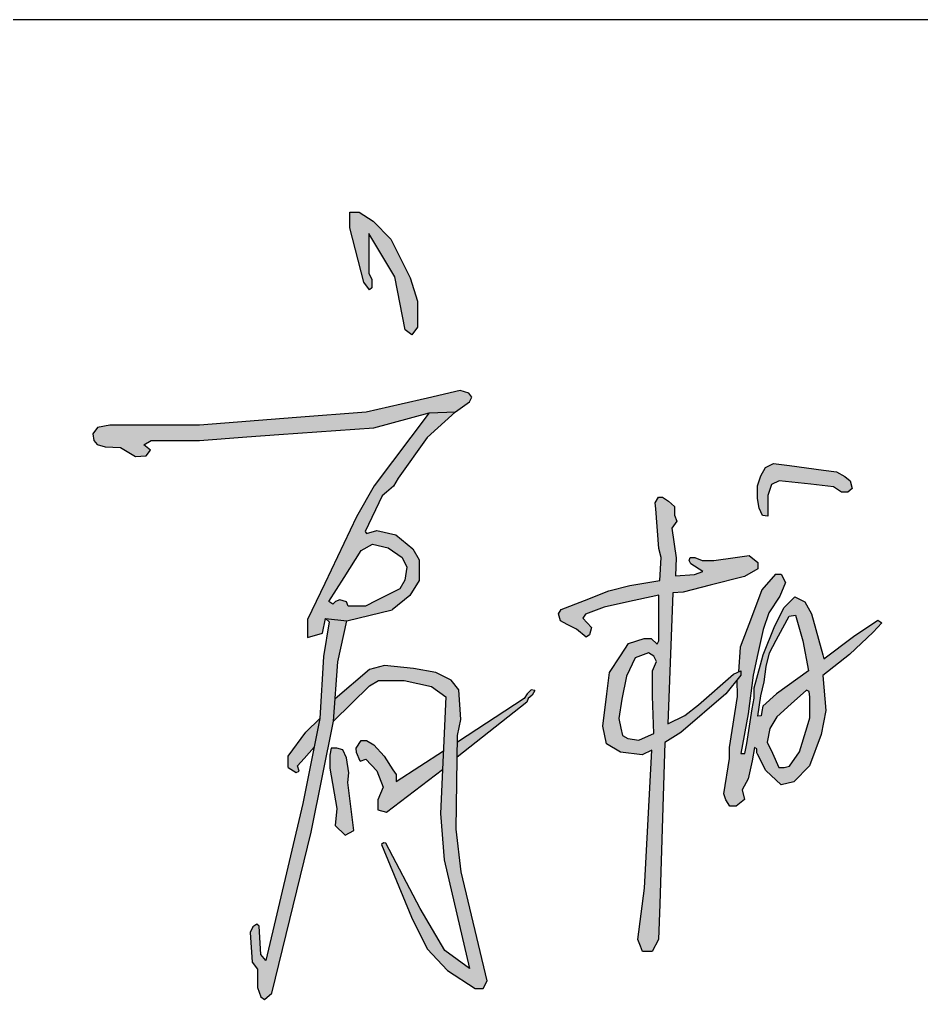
# Model space of a CAD drawing. Extents: x 1728470 to 1835391, y -157368 to 197905.
# Drawn here: x 1814553 to 1815452, y -65561 to -64585 of the extents above; entities that cross this region are included whole.
import ezdxf

# ---------------------------------------------------------------- set-up
doc = ezdxf.new("R2010")
doc.units = 0
doc.header["$LTSCALE"] = 1000
doc.header["$MEASUREMENT"] = 0
doc.layers.get('0').update_dxf_attribs({"linetype": 'CONTINUOUS'})
doc.layers.add('PUB_TITLE', color=4, linetype='CONTINUOUS')

msp = doc.modelspace()

# ---------------------------------------------------------------- hatches: boundary and pattern name
h = msp.add_hatch(color=256)
h.paths.add_polyline_path([(1814905.3, -64785.86), (1814891.44, -64776.7), (1814882.04, -64776.7), (1814882.04, -64792.43), (1814896.14, -64846.44), (1814901.78, -64854.19), (1814904.14, -64852.13), (1814904.14, -64849.08), (1814904.14, -64843.46), (1814901.09, -64838.07), (1814901.09, -64826.6), (1814901.09, -64798.02), (1814927.14, -64841.28), (1814937.45, -64893.99), (1814943.79, -64898.93), (1814949.72, -64891.52), (1814949.72, -64865.46), (1814942.2, -64842.21), (1814922.93, -64803.7)])
h.paths.add_polyline_path([(1814961.06, -64976.73), (1814987.38, -64975.66), (1815001.35, -64965.92), (1815003.54, -64961.15), (1815000.57, -64957.05), (1814992.14, -64954.64), (1814959.47, -64962.11), (1814933.22, -64968.11), (1814898.54, -64976.04), (1814828.98, -64981.44), (1814732.26, -64988.94), (1814643.21, -64988.94), (1814630.69, -64991.5), (1814626.1, -64997.83), (1814627.16, -65004.22), (1814630.58, -65008.25), (1814638.54, -65010.82), (1814653.8, -65011.52), (1814668.67, -65020.43), (1814679.4, -65019.64), (1814683.58, -65013.89), (1814677.04, -65008.67), (1814684.11, -65004.22), (1814732.5, -65004.22), (1814779.59, -65000.82), (1814811.41, -64998.53), (1814906.16, -64991.69)])
h.paths.add_polyline_path([(1814914.47, -65059.41), (1814918.62, -65055.87), (1814925.55, -65049.97), (1814930.17, -65042.03), (1814959.21, -65001.38), (1814987.38, -64975.66), (1814961.06, -64976.73), (1814906.38, -65049.66), (1814888.83, -65080.45), (1814857.17, -65146.84), (1814840.06, -65182.74), (1814840.06, -65200.82), (1814854.83, -65196.38), (1814857.89, -65181.72), (1814879.23, -65184.16), (1814924.29, -65173.07), (1814941.81, -65158.7), (1814951.38, -65143.91), (1814951.38, -65123.43), (1814945, -65112.28), (1814928.15, -65098.37), (1814908.93, -65094.01), (1814898.69, -65096.95), (1814897.32, -65095.1)])
h.paths.add_polyline_path([(1814904.6, -65107.85), (1814920.23, -65111.25), (1814934.35, -65120.95), (1814938.89, -65130.53), (1814937, -65143.63), (1814931.83, -65152.32), (1814920.6, -65157.92), (1814908.8, -65163.82), (1814897.67, -65169.38), (1814880.5, -65169.38), (1814878.94, -65165.26), (1814872.12, -65163.27), (1814868.03, -65164.7), (1814865.13, -65167.36), (1814861.09, -65164.8), (1814876.48, -65140.77), (1814893.57, -65114.09)], flags=16)
h.paths.add_polyline_path([(1814870.3, -65224.83), (1814879.23, -65184.16), (1814857.89, -65181.72), (1814861.59, -65185.23), (1814856.04, -65219.56), (1814852.31, -65281.53), (1814835.22, -65366.28), (1814798.55, -65522.56), (1814793.67, -65516.54), (1814792.01, -65488.23), (1814789.36, -65486.47), (1814785.64, -65489.11), (1814782.8, -65494.78), (1814784.74, -65524.1), (1814790.25, -65531.36), (1814790.25, -65549.38), (1814793.51, -65558.9), (1814797.07, -65561.35), (1814804.63, -65555.18), (1814843.57, -65394.55), (1814865.88, -65284.16)])
h.paths.add_polyline_path([(1814967.69, -65235.5), (1814945.5, -65231.49), (1814916.82, -65228.52), (1814901.77, -65232.55), (1814867.53, -65261.96), (1814865.88, -65284.16), (1814901.64, -65248.92), (1814910.73, -65243.52), (1814936.29, -65243.52), (1814963.56, -65249.41), (1814977.81, -65259.72), (1814972.61, -65376.06), (1814976.22, -65422.35), (1815001.41, -65530.5), (1814976.89, -65512.6), (1814952.36, -65470.92), (1814917.9, -65405.53), (1814915.79, -65405.39), (1814913.85, -65407.13), (1814943.44, -65479.44), (1814959.36, -65510.84), (1814979.61, -65532.7), (1815006.96, -65550.47), (1815014.89, -65550.47), (1815019, -65542.79), (1814992.98, -65434.31), (1814988.24, -65391.78), (1814989.45, -65298.43), (1814992.75, -65282.43), (1814990.65, -65253), (1814983.18, -65243.14)])
h.paths.add_polyline_path([(1814852.31, -65281.53), (1814838.37, -65295.16), (1814820.63, -65319.09), (1814820.63, -65330.1), (1814828.69, -65335.22), (1814831.65, -65333.89), (1814830.1, -65328.59), (1814836.7, -65321.14), (1814846.57, -65310)], flags=17)
h.paths.add_polyline_path([(1814974.57, -65332.26), (1814975.41, -65313.52), (1814928.22, -65344.12), (1814928.22, -65337.31), (1814925.11, -65332.5), (1814916.3, -65318.89), (1814906.01, -65307.6), (1814898.86, -65303.29), (1814893.55, -65303.29), (1814888.4, -65310.92), (1814888.88, -65315.45), (1814892.38, -65323.96), (1814898.07, -65322.07), (1814909.21, -65333.43), (1814915.37, -65349.77), (1814909.92, -65362.56), (1814909.92, -65372.51), (1814918.77, -65374.88)], flags=17)
h.paths.add_polyline_path([(1814880.27, -65345.26), (1814881.02, -65335.65), (1814878.79, -65320.77), (1814875.07, -65312.74), (1814869.12, -65311.07), (1814863.44, -65311.07), (1814862.26, -65317.93), (1814862.26, -65330.87), (1814869.06, -65371.2), (1814867.61, -65387.97), (1814877.63, -65397.68), (1814886.18, -65392.97)])
h.paths.add_polyline_path([(1815058.61, -65265.24), (1815059.82, -65261.5), (1815063.64, -65258.01), (1815066.35, -65253.48), (1815062.76, -65252.99), (1815058.74, -65256.7), (1815055.85, -65261.44), (1814989.37, -65304.94), (1814989.17, -65319.87)])
for color, points in [(250, [(1814905.3, -64785.86), (1814891.44, -64776.7), (1814882.04, -64776.7), (1814882.04, -64792.43), (1814896.14, -64846.44), (1814901.78, -64854.19), (1814904.14, -64852.13), (1814904.14, -64849.08), (1814904.14, -64843.46), (1814901.09, -64838.07), (1814901.09, -64826.6), (1814901.09, -64798.02), (1814927.14, -64841.28), (1814937.45, -64893.99), (1814943.79, -64898.93), (1814949.72, -64891.52), (1814949.72, -64865.46), (1814942.2, -64842.21), (1814922.93, -64803.7)]), (256, [(1814626.1, -64997.83), (1814627.16, -65004.22), (1814630.58, -65008.25), (1814638.54, -65010.82), (1814653.8, -65011.52), (1814668.67, -65020.43), (1814679.4, -65019.64), (1814683.58, -65013.89), (1814677.04, -65008.67), (1814684.11, -65004.22), (1814732.5, -65004.22), (1814779.59, -65000.82), (1814811.41, -64998.53), (1814906.16, -64991.69), (1814961.06, -64976.73), (1814987.38, -64975.66), (1815001.35, -64965.92), (1815003.54, -64961.15), (1815000.57, -64957.05), (1814992.14, -64954.64), (1814959.47, -64962.11), (1814933.22, -64968.11), (1814898.54, -64976.04), (1814828.98, -64981.44), (1814732.26, -64988.94), (1814643.21, -64988.94), (1814630.69, -64991.5)]), (250, [(1815375.13, -65040.13), (1815367.1, -65035.52), (1815354.16, -65033.83), (1815320.28, -65029.41), (1815304.1, -65027.31), (1815296.37, -65031.35), (1815291.45, -65039.43), (1815288.11, -65049.44), (1815288.11, -65062.26), (1815289.85, -65071.79), (1815293.11, -65079.04), (1815298.4, -65079.93), (1815298.4, -65068.75), (1815298.4, -65059.25), (1815302.11, -65048.39), (1815309.71, -65044.56), (1815341.39, -65048.02), (1815363.99, -65050.49), (1815371.78, -65055.92), (1815378.2, -65055.92), (1815382.52, -65052.34), (1815380.67, -65044.56)]), (256, [(1815288.11, -65062.26), (1815289.85, -65071.79), (1815293.11, -65079.04), (1815298.4, -65079.93), (1815298.4, -65068.75), (1815298.4, -65059.25), (1815302.11, -65048.39), (1815309.71, -65044.56), (1815341.39, -65048.02), (1815363.99, -65050.49), (1815371.78, -65055.92), (1815378.2, -65055.92), (1815382.52, -65052.34), (1815380.67, -65044.56), (1815375.13, -65040.13), (1815367.1, -65035.52), (1815354.16, -65033.83), (1815320.28, -65029.41), (1815304.1, -65027.31), (1815296.37, -65031.35), (1815291.45, -65039.43), (1815288.11, -65049.44)]), (256, [(1814989.37, -65304.94), (1814989.17, -65319.87), (1815058.61, -65265.24), (1815059.82, -65261.5), (1815063.64, -65258.01), (1815066.35, -65253.48), (1815062.76, -65252.99), (1815058.74, -65256.7), (1815055.85, -65261.44)])]:
    msp.add_hatch(color=color).paths.add_polyline_path(points)
h = msp.add_hatch(color=256)
h.paths.add_polyline_path([(1815203, -65091.66), (1815207.94, -65084.61), (1815205.44, -65078.83), (1815205.49, -65070.07), (1815199.53, -65064.8), (1815193.55, -65060.92), (1815189.66, -65060.92), (1815186.44, -65066.48), (1815186.91, -65072.56), (1815189.99, -65112.17), (1815192.17, -65120.84), (1815190.97, -65144), (1815161.24, -65149.04), (1815140.13, -65154.33), (1815115.79, -65163.75), (1815092.71, -65172.69), (1815090.11, -65177.16), (1815091.89, -65184.14), (1815098.77, -65187.68), (1815108, -65192.44), (1815117.67, -65200.37), (1815121.04, -65198.11), (1815123.02, -65190.69), (1815114.19, -65181.49), (1815116.79, -65177.31), (1815135.49, -65170.31), (1815157.92, -65165.41), (1815189.81, -65158.45), (1815189.81, -65204.16), (1815188.16, -65207.19), (1815182.33, -65201.77), (1815175.3, -65201.77), (1815159.68, -65206.58), (1815151.69, -65218.97), (1815140.98, -65235.56), (1815138.25, -65256.94), (1815134.13, -65289.22), (1815137.69, -65306.76), (1815151.69, -65314.9), (1815173.32, -65317.69), (1815182.99, -65312.86), (1815175.77, -65450.54), (1815169.21, -65501.62), (1815171.78, -65508.34), (1815173.85, -65513.75), (1815183.33, -65513.75), (1815189.65, -65501.74), (1815190.81, -65466.37), (1815196.06, -65305.25), (1815211.95, -65295.52), (1815256.81, -65256.85), (1815271.65, -65238.19), (1815271.67, -65233.81), (1815264.32, -65237.35), (1815229.64, -65267.64), (1815215.76, -65278.42), (1815198.8, -65286.64), (1815203.98, -65156.34), (1815214.18, -65155.48), (1815240.95, -65148.7), (1815275.32, -65140), (1815288.61, -65132.22), (1815288.61, -65125.81), (1815280.02, -65119.01), (1815265.93, -65121), (1815244.85, -65123.97), (1815233.16, -65123.97), (1815225.76, -65120.93), (1815221.19, -65120.93), (1815220.29, -65123.98), (1815221.82, -65127.29), (1815233.82, -65134.98), (1815225.49, -65138.02), (1815206.54, -65139.17), (1815207.27, -65121.41)])
h.paths.add_polyline_path([(1815179.76, -65216.04), (1815184.9, -65219.4), (1815187.59, -65224.54), (1815183.56, -65233.92), (1815183.56, -65259.18), (1815184.9, -65296.29), (1815173.58, -65301.34), (1815169.93, -65302.89), (1815159, -65301.34), (1815153.75, -65298.44), (1815152.27, -65291.19), (1815150.28, -65281.48), (1815153.14, -65262.31), (1815157.61, -65239.29), (1815166.56, -65220.96)], flags=16)
h.paths.add_polyline_path([(1815375.13, -65040.13), (1815367.1, -65035.52), (1815354.16, -65033.83), (1815320.28, -65029.41), (1815304.1, -65027.31), (1815296.37, -65031.35), (1815291.45, -65039.43), (1815288.11, -65049.44), (1815288.11, -65062.26), (1815289.85, -65071.79), (1815293.11, -65079.04), (1815298.4, -65079.93), (1815298.4, -65068.75), (1815298.4, -65059.25), (1815302.11, -65048.39), (1815309.71, -65044.56), (1815341.39, -65048.02), (1815363.99, -65050.49), (1815371.78, -65055.92), (1815378.2, -65055.92), (1815382.52, -65052.34), (1815380.67, -65044.56)])
h.paths.add_polyline_path([(1815293.82, -65192.83), (1815299.5, -65176.07), (1815310.6, -65159.56), (1815316.02, -65146.01), (1815311.83, -65137.46), (1815306.3, -65137.46), (1815292.55, -65153.15), (1815282.17, -65180.63), (1815270.95, -65210.33), (1815269.4, -65234.9), (1815271.67, -65233.81), (1815271.65, -65238.19), (1815267.93, -65242.86), (1815268.28, -65259.38), (1815260.4, -65310.28), (1815260.4, -65321.24), (1815254.68, -65356.53), (1815256.55, -65362.55), (1815260.62, -65368.81), (1815266.88, -65368.81), (1815275.33, -65362.24), (1815273.08, -65352.62), (1815279.12, -65341.4), (1815283.1, -65323.66), (1815285.38, -65310.44), (1815287.46, -65311.79), (1815287.46, -65315.71), (1815288.12, -65316.96), (1815296.63, -65333.09), (1815311.73, -65347.52), (1815324.37, -65344.63), (1815339.98, -65328.48), (1815351.76, -65297.29), (1815356.42, -65273.48), (1815353.47, -65238.6), (1815380.04, -65217.66), (1815403.37, -65195.36), (1815412.06, -65186.08), (1815408.01, -65183.42), (1815383.99, -65199.78), (1815354.37, -65221.88), (1815353.24, -65217.81), (1815342.02, -65177.09), (1815335.25, -65165.25), (1815325.56, -65160.18), (1815314.95, -65170.94), (1815305.56, -65189.07), (1815293.95, -65218.11), (1815291.26, -65227.88), (1815284.96, -65250.78), (1815284.96, -65261.08), (1815283.1, -65271.84), (1815277.59, -65306.31), (1815275.5, -65316.33), (1815271.73, -65316.33), (1815279.02, -65276.75), (1815283.91, -65238.14), (1815288.65, -65216.49)])
h.paths.add_polyline_path([(1815306.79, -65203.5), (1815313.45, -65191.01), (1815319.69, -65179.29), (1815326.24, -65178.47), (1815333.57, -65204.1), (1815339.15, -65233.78), (1815307.11, -65256.93), (1815293.58, -65269.12), (1815292.66, -65274.28), (1815291.88, -65278.7), (1815288.59, -65278.97), (1815291.58, -65258.87), (1815294.97, -65244.88), (1815296.85, -65229.72), (1815300.21, -65215.84)], flags=16)
h.paths.add_polyline_path([(1815337.2, -65253.09), (1815339.59, -65254.67), (1815340.35, -65260.29), (1815340.35, -65280.63), (1815337.59, -65289.81), (1815330.17, -65314.47), (1815320.22, -65328.78), (1815314.96, -65330.3), (1815309.65, -65330.3), (1815303.04, -65315.97), (1815297.97, -65305), (1815300.69, -65291.27), (1815307.65, -65279.69), (1815321.8, -65266.96)], flags=16)
h.paths.add_polyline_path([(1815574.47, -64919.72), (1815603.99, -64921.32), (1815617.81, -64924.77), (1815638.02, -64926.5), (1815653.74, -64927.84), (1815668.07, -64931.11), (1815692.45, -64933.63), (1815720.17, -64936.5), (1815754.59, -64936.5), (1815774.91, -64934.35), (1815783.03, -64937.45), (1815797.86, -64934.35), (1815803.13, -64932.42), (1815807.03, -64928.77), (1815807.03, -64924.52), (1815802.19, -64921.1), (1815797.94, -64919.57), (1815746.43, -64921.62), (1815735.13, -64922.06), (1815728.35, -64923.27), (1815647.49, -64912.53), (1815630.52, -64912.53), (1815609.14, -64906.09), (1815589.45, -64906.09), (1815576.23, -64904.59), (1815557.29, -64907.44), (1815542.72, -64912.96), (1815534.17, -64919.66), (1815526.76, -64920.62), (1815521.95, -64928), (1815518.06, -64933.83), (1815518.06, -64944.27), (1815521.58, -64949.67), (1815526.75, -64951.96), (1815533.22, -64950.34), (1815538.33, -64936.35), (1815548.3, -64928.54), (1815562.3, -64923.16)])
h.paths.add_polyline_path([(1815566.31, -65080.82), (1815556.78, -65070.92), (1815546.49, -65070.92), (1815543.49, -65075.09), (1815553.37, -65093.16), (1815558.35, -65099.99), (1815560.38, -65107.74), (1815563.69, -65113.52), (1815567.81, -65113.14), (1815570.99, -65110.34), (1815572.11, -65099.88)])
h.paths.add_polyline_path([(1815667.37, -65016.32), (1815675, -65014.93), (1815677.91, -65012.27), (1815678.07, -65008.75), (1815672.78, -64999.02), (1815666.22, -64995.53), (1815656.91, -64998.11), (1815652.4, -65005.54), (1815625.73, -65145.78), (1815618.4, -65222.18), (1815612.24, -65230.26), (1815612.24, -65242.11), (1815617.09, -65247.47), (1815623.98, -65245.3), (1815633.81, -65239.95), (1815649.76, -65227.96), (1815654.36, -65216.99), (1815667.47, -65200.08), (1815667.79, -65190.19), (1815671.91, -65185.57), (1815671.91, -65201.14), (1815670.1, -65217.12), (1815666.44, -65236.71), (1815664.67, -65280.96), (1815665.74, -65331.14), (1815659.59, -65328.41), (1815656.4, -65337.06), (1815662.55, -65348.67), (1815662.55, -65361.64), (1815664.53, -65371.02), (1815669.27, -65375.36), (1815670.45, -65378.67), (1815675.98, -65378.67), (1815680.64, -65376.62), (1815682.46, -65370.78), (1815682.22, -65350.65), (1815679.14, -65343.49), (1815679.14, -65312.54), (1815681.63, -65283.06), (1815680.64, -65240.19), (1815684.68, -65224.88), (1815685.63, -65221.27), (1815685.63, -65214.8), (1815687.03, -65195.96), (1815686.52, -65178.82), (1815691.35, -65158.91), (1815710.06, -65132.57), (1815732.81, -65106.54), (1815748.91, -65094.27), (1815755.99, -65087.04), (1815756.91, -65082.06), (1815755.63, -65075.69), (1815740.61, -65072.7), (1815725.81, -65072.7), (1815689.41, -65071.32), (1815673.62, -65077.2), (1815660.59, -65079.76), (1815652.23, -65079.76), (1815652.23, -65074.64)])
h.paths.add_polyline_path([(1815652.59, -65093.73), (1815679.13, -65094.15), (1815681.93, -65098.89), (1815684.86, -65098.9), (1815693.38, -65098.91), (1815687.24, -65092.19), (1815690.17, -65084.52), (1815729.14, -65086.47), (1815731.46, -65090.02), (1815719.29, -65103.87), (1815713.64, -65106.42), (1815704.96, -65114.9), (1815695.89, -65127.38), (1815693.68, -65127.38), (1815692.83, -65122.72), (1815696.19, -65118.7), (1815696.19, -65114.22), (1815689.24, -65109.52), (1815680.98, -65110.27), (1815677.79, -65118.6), (1815679.21, -65127.99), (1815677.41, -65155.85), (1815666.97, -65173.96), (1815650.13, -65203.2), (1815633.82, -65223.22), (1815630.62, -65222.33), (1815634.19, -65213.31), (1815633.71, -65200.95), (1815636.69, -65197.26), (1815636.98, -65185.96), (1815636.08, -65177.61), (1815640.83, -65172.05), (1815640.83, -65158.33), (1815642.26, -65138.3), (1815648.68, -65099.17)], flags=16)
h.paths.add_polyline_path([(1815562.34, -65222.93), (1815554.28, -65214.56), (1815554.28, -65205.52), (1815558, -65192.73), (1815559.18, -65191.32), (1815564.63, -65191.32), (1815566.99, -65185.28), (1815564.48, -65177.34), (1815560.36, -65174.84), (1815541.65, -65182.34), (1815538.85, -65191.02), (1815537.23, -65206.48), (1815539.3, -65219.13), (1815555.65, -65236.44), (1815566.11, -65242.03), (1815578.48, -65246.45), (1815593.79, -65251.91), (1815605.58, -65254.4), (1815604.28, -65259.26), (1815556.35, -65325.79), (1815534.82, -65355.67), (1815519.6, -65382.92), (1815502.35, -65413.79), (1815502.35, -65429.64), (1815505.86, -65440.2), (1815518.8, -65443.37), (1815541.26, -65443.37), (1815569.79, -65443.37), (1815594.89, -65443.37), (1815637.95, -65436.24), (1815652.35, -65433.86), (1815682.71, -65433.86), (1815722.6, -65433.86), (1815751.66, -65427.31), (1815780.46, -65427.31), (1815786.53, -65421.5), (1815789.64, -65418.54), (1815789.64, -65409.1), (1815775.97, -65409.1), (1815759.59, -65412.53), (1815736.34, -65412.53), (1815708.34, -65418.6), (1815691.03, -65416.76), (1815673.29, -65420.41), (1815649.03, -65418.32), (1815631.03, -65423.79), (1815593.39, -65429.39), (1815560.92, -65430.65), (1815543.16, -65428.56), (1815532.98, -65425.78), (1815522.91, -65427.98), (1815518.62, -65424.51), (1815518.62, -65415.95), (1815537.6, -65382.67), (1815557.12, -65348.43), (1815599.2, -65293.19), (1815613.62, -65268.71), (1815617.89, -65254.75), (1815613.29, -65247.56), (1815602.93, -65241.65), (1815594.63, -65236.91), (1815586.88, -65232.49), (1815574.83, -65232.49)])
h.paths.add_polyline_path([(1815880.27, -65384.69), (1815875.47, -65381.02), (1815869.64, -65381.02), (1815864.35, -65387.14), (1815864.35, -65393.26), (1815867.92, -65399.27), (1815874.86, -65399.27), (1815881.69, -65392.64)])
h = msp.add_hatch(color=250)
h.paths.add_polyline_path([(1814811.41, -64998.53), (1814906.16, -64991.69), (1814961.06, -64976.73), (1814987.38, -64975.66), (1815001.35, -64965.92), (1815003.54, -64961.15), (1815000.57, -64957.05), (1814992.14, -64954.64), (1814959.47, -64962.11), (1814933.22, -64968.11), (1814898.54, -64976.04), (1814828.98, -64981.44), (1814732.26, -64988.94), (1814643.21, -64988.94), (1814630.69, -64991.5), (1814626.1, -64997.83), (1814627.16, -65004.22), (1814630.58, -65008.25), (1814638.54, -65010.82), (1814653.8, -65011.52), (1814668.67, -65020.43), (1814679.4, -65019.64), (1814683.58, -65013.89), (1814677.04, -65008.67), (1814684.11, -65004.22), (1814732.5, -65004.22), (1814779.59, -65000.82)])
h.paths.add_polyline_path([(1814959.21, -65001.38), (1814987.38, -64975.66), (1814961.06, -64976.73), (1814906.38, -65049.66), (1814888.83, -65080.45), (1814857.17, -65146.84), (1814840.06, -65182.74), (1814840.06, -65200.82), (1814854.83, -65196.38), (1814857.89, -65181.72), (1814879.23, -65184.16), (1814924.29, -65173.07), (1814941.81, -65158.7), (1814951.38, -65143.91), (1814951.38, -65123.43), (1814945, -65112.28), (1814928.15, -65098.37), (1814908.93, -65094.01), (1814898.69, -65096.95), (1814897.32, -65095.1), (1814914.47, -65059.41), (1814918.62, -65055.87), (1814925.55, -65049.97), (1814930.17, -65042.03)])
h.paths.add_polyline_path([(1814920.23, -65111.25), (1814934.35, -65120.95), (1814938.89, -65130.53), (1814937, -65143.63), (1814931.83, -65152.32), (1814920.6, -65157.92), (1814908.8, -65163.82), (1814897.67, -65169.38), (1814880.5, -65169.38), (1814878.94, -65165.26), (1814872.12, -65163.27), (1814868.03, -65164.7), (1814865.13, -65167.36), (1814861.09, -65164.8), (1814876.48, -65140.77), (1814893.57, -65114.09), (1814904.6, -65107.85)], flags=16)
h.paths.add_polyline_path([(1814879.23, -65184.16), (1814857.89, -65181.72), (1814861.59, -65185.23), (1814856.04, -65219.56), (1814852.31, -65281.53), (1814835.22, -65366.28), (1814798.55, -65522.56), (1814793.67, -65516.54), (1814792.01, -65488.23), (1814789.36, -65486.47), (1814785.64, -65489.11), (1814782.8, -65494.78), (1814784.74, -65524.1), (1814790.25, -65531.36), (1814790.25, -65549.38), (1814793.51, -65558.9), (1814797.07, -65561.35), (1814804.63, -65555.18), (1814843.57, -65394.55), (1814865.88, -65284.16), (1814870.3, -65224.83)])
h.paths.add_polyline_path([(1814852.31, -65281.53), (1814838.37, -65295.16), (1814820.63, -65319.09), (1814820.63, -65330.1), (1814828.69, -65335.22), (1814831.65, -65333.89), (1814830.1, -65328.59), (1814836.7, -65321.14), (1814846.57, -65310)], flags=17)
h.paths.add_polyline_path([(1814967.69, -65235.5), (1814945.5, -65231.49), (1814916.82, -65228.52), (1814901.77, -65232.55), (1814867.53, -65261.96), (1814865.88, -65284.16), (1814901.64, -65248.92), (1814910.73, -65243.52), (1814936.29, -65243.52), (1814963.56, -65249.41), (1814977.81, -65259.72), (1814972.61, -65376.06), (1814976.22, -65422.35), (1815001.41, -65530.5), (1814976.89, -65512.6), (1814952.36, -65470.92), (1814917.9, -65405.53), (1814915.79, -65405.39), (1814913.85, -65407.13), (1814943.44, -65479.44), (1814959.36, -65510.84), (1814979.61, -65532.7), (1815006.96, -65550.47), (1815014.89, -65550.47), (1815019, -65542.79), (1814992.98, -65434.31), (1814988.24, -65391.78), (1814989.45, -65298.43), (1814992.75, -65282.43), (1814990.65, -65253), (1814983.18, -65243.14)])
h.paths.add_polyline_path([(1814925.11, -65332.5), (1814916.3, -65318.89), (1814906.01, -65307.6), (1814898.86, -65303.29), (1814893.55, -65303.29), (1814888.4, -65310.92), (1814888.88, -65315.45), (1814892.38, -65323.96), (1814898.07, -65322.07), (1814909.21, -65333.43), (1814915.37, -65349.77), (1814909.92, -65362.56), (1814909.92, -65372.51), (1814918.77, -65374.88), (1814974.57, -65332.26), (1814975.41, -65313.52), (1814928.22, -65344.12), (1814928.22, -65337.31)], flags=17)
h.paths.add_polyline_path([(1815058.61, -65265.24), (1815059.82, -65261.5), (1815063.64, -65258.01), (1815066.35, -65253.48), (1815062.76, -65252.99), (1815058.74, -65256.7), (1815055.85, -65261.44), (1814989.37, -65304.94), (1814989.17, -65319.87)])
h.paths.add_polyline_path([(1814881.02, -65335.65), (1814878.79, -65320.77), (1814875.07, -65312.74), (1814869.12, -65311.07), (1814863.44, -65311.07), (1814862.26, -65317.93), (1814862.26, -65330.87), (1814869.06, -65371.2), (1814867.61, -65387.97), (1814877.63, -65397.68), (1814886.18, -65392.97), (1814880.27, -65345.26)])
h = msp.add_hatch(color=256)
h.paths.add_polyline_path([(1814897.32, -65095.1), (1814914.47, -65059.41), (1814918.62, -65055.87), (1814925.55, -65049.97), (1814930.17, -65042.03), (1814959.21, -65001.38), (1814987.38, -64975.66), (1814961.06, -64976.73), (1814906.38, -65049.66), (1814888.83, -65080.45), (1814857.17, -65146.84), (1814840.06, -65182.74), (1814840.06, -65200.82), (1814854.83, -65196.38), (1814857.89, -65181.72), (1814879.23, -65184.16), (1814924.29, -65173.07), (1814941.81, -65158.7), (1814951.38, -65143.91), (1814951.38, -65123.43), (1814945, -65112.28), (1814928.15, -65098.37), (1814908.93, -65094.01), (1814898.69, -65096.95)])
h.paths.add_polyline_path([(1814904.6, -65107.85), (1814920.23, -65111.25), (1814934.35, -65120.95), (1814938.89, -65130.53), (1814937, -65143.63), (1814931.83, -65152.32), (1814920.6, -65157.92), (1814908.8, -65163.82), (1814897.67, -65169.38), (1814880.5, -65169.38), (1814878.94, -65165.26), (1814872.12, -65163.27), (1814868.03, -65164.7), (1814865.13, -65167.36), (1814861.09, -65164.8), (1814876.48, -65140.77), (1814893.57, -65114.09)], flags=16)
h.paths.add_polyline_path([(1814879.23, -65184.16), (1814857.89, -65181.72), (1814861.59, -65185.23), (1814856.04, -65219.56), (1814852.31, -65281.53), (1814835.22, -65366.28), (1814798.55, -65522.56), (1814793.67, -65516.54), (1814792.01, -65488.23), (1814789.36, -65486.47), (1814785.64, -65489.11), (1814782.8, -65494.78), (1814784.74, -65524.1), (1814790.25, -65531.36), (1814790.25, -65549.38), (1814793.51, -65558.9), (1814797.07, -65561.35), (1814804.63, -65555.18), (1814843.57, -65394.55), (1814865.88, -65284.16), (1814870.3, -65224.83)])
h.paths.add_polyline_path([(1814901.64, -65248.92), (1814910.73, -65243.52), (1814936.29, -65243.52), (1814963.56, -65249.41), (1814977.81, -65259.72), (1814972.61, -65376.06), (1814976.22, -65422.35), (1815001.41, -65530.5), (1814976.89, -65512.6), (1814952.36, -65470.92), (1814917.9, -65405.53), (1814915.79, -65405.39), (1814913.85, -65407.13), (1814943.44, -65479.44), (1814959.36, -65510.84), (1814979.61, -65532.7), (1815006.96, -65550.47), (1815014.89, -65550.47), (1815019, -65542.79), (1814992.98, -65434.31), (1814988.24, -65391.78), (1814989.45, -65298.43), (1814992.75, -65282.43), (1814990.65, -65253), (1814983.18, -65243.14), (1814967.69, -65235.5), (1814945.5, -65231.49), (1814916.82, -65228.52), (1814901.77, -65232.55), (1814867.53, -65261.96), (1814865.88, -65284.16)])
h.paths.add_polyline_path([(1814852.31, -65281.53), (1814838.37, -65295.16), (1814820.63, -65319.09), (1814820.63, -65330.1), (1814828.69, -65335.22), (1814831.65, -65333.89), (1814830.1, -65328.59), (1814836.7, -65321.14), (1814846.57, -65310)], flags=17)
h.paths.add_polyline_path([(1814880.27, -65345.26), (1814881.02, -65335.65), (1814878.79, -65320.77), (1814875.07, -65312.74), (1814869.12, -65311.07), (1814863.44, -65311.07), (1814862.26, -65317.93), (1814862.26, -65330.87), (1814869.06, -65371.2), (1814867.61, -65387.97), (1814877.63, -65397.68), (1814886.18, -65392.97)])
h.paths.add_polyline_path([(1814974.57, -65332.26), (1814975.41, -65313.52), (1814928.22, -65344.12), (1814928.22, -65337.31), (1814925.11, -65332.5), (1814916.3, -65318.89), (1814906.01, -65307.6), (1814898.86, -65303.29), (1814893.55, -65303.29), (1814888.4, -65310.92), (1814888.88, -65315.45), (1814892.38, -65323.96), (1814898.07, -65322.07), (1814909.21, -65333.43), (1814915.37, -65349.77), (1814909.92, -65362.56), (1814909.92, -65372.51), (1814918.77, -65374.88)], flags=17)
h = msp.add_hatch(color=256)
h.paths.add_polyline_path([(1815288.11, -65062.26), (1815289.85, -65071.79), (1815293.11, -65079.04), (1815298.4, -65079.93), (1815298.4, -65068.75), (1815298.4, -65059.25), (1815302.11, -65048.39), (1815309.71, -65044.56), (1815341.39, -65048.02), (1815363.99, -65050.49), (1815371.78, -65055.92), (1815378.2, -65055.92), (1815382.52, -65052.34), (1815380.67, -65044.56), (1815375.13, -65040.13), (1815367.1, -65035.52), (1815354.16, -65033.83), (1815320.28, -65029.41), (1815304.1, -65027.31), (1815296.37, -65031.35), (1815291.45, -65039.43), (1815288.11, -65049.44)])
h.paths.add_polyline_path([(1815260.4, -65321.24), (1815254.68, -65356.53), (1815256.55, -65362.55), (1815260.62, -65368.81), (1815266.88, -65368.81), (1815275.33, -65362.24), (1815273.08, -65352.62), (1815279.12, -65341.4), (1815283.1, -65323.66), (1815285.38, -65310.44), (1815287.46, -65311.79), (1815287.46, -65315.71), (1815288.12, -65316.96), (1815296.63, -65333.09), (1815311.73, -65347.52), (1815324.37, -65344.63), (1815339.98, -65328.48), (1815351.76, -65297.29), (1815356.42, -65273.48), (1815353.47, -65238.6), (1815380.04, -65217.66), (1815403.37, -65195.36), (1815412.06, -65186.08), (1815408.01, -65183.42), (1815383.99, -65199.78), (1815354.37, -65221.88), (1815353.24, -65217.81), (1815342.02, -65177.09), (1815335.25, -65165.25), (1815325.56, -65160.18), (1815314.95, -65170.94), (1815305.56, -65189.07), (1815293.95, -65218.11), (1815291.26, -65227.88), (1815284.96, -65250.78), (1815284.96, -65261.08), (1815283.1, -65271.84), (1815277.59, -65306.31), (1815275.5, -65316.33), (1815271.73, -65316.33), (1815279.02, -65276.75), (1815283.91, -65238.14), (1815288.65, -65216.49), (1815293.82, -65192.83), (1815299.5, -65176.07), (1815310.6, -65159.56), (1815316.02, -65146.01), (1815311.83, -65137.46), (1815306.3, -65137.46), (1815292.55, -65153.15), (1815282.17, -65180.63), (1815270.95, -65210.33), (1815269.4, -65234.9), (1815271.67, -65233.81), (1815271.65, -65238.19), (1815267.93, -65242.86), (1815268.28, -65259.38), (1815260.4, -65310.28)])
h.paths.add_polyline_path([(1815288.59, -65278.97), (1815291.58, -65258.87), (1815294.97, -65244.88), (1815296.85, -65229.72), (1815300.21, -65215.84), (1815306.79, -65203.5), (1815313.45, -65191.01), (1815319.69, -65179.29), (1815326.24, -65178.47), (1815333.57, -65204.1), (1815339.15, -65233.78), (1815307.11, -65256.93), (1815293.58, -65269.12), (1815292.66, -65274.28), (1815291.88, -65278.7)], flags=16)
h.paths.add_polyline_path([(1815297.97, -65305), (1815300.69, -65291.27), (1815307.65, -65279.69), (1815321.8, -65266.96), (1815339.15, -65251.33), (1815340.35, -65260.29), (1815340.35, -65280.63), (1815337.59, -65289.81), (1815330.17, -65314.47), (1815319.16, -65330.3), (1815309.65, -65330.3), (1815303.04, -65315.97)], flags=16)
h = msp.add_hatch(color=250)
h.paths.add_polyline_path([(1815203, -65091.66), (1815207.94, -65084.61), (1815205.44, -65078.83), (1815205.49, -65070.07), (1815199.53, -65064.8), (1815193.55, -65060.92), (1815189.66, -65060.92), (1815186.44, -65066.48), (1815186.91, -65072.56), (1815189.99, -65112.17), (1815192.17, -65120.84), (1815190.97, -65144), (1815161.24, -65149.04), (1815140.13, -65154.33), (1815115.79, -65163.75), (1815092.71, -65172.69), (1815090.11, -65177.16), (1815091.89, -65184.14), (1815098.77, -65187.68), (1815108, -65192.44), (1815117.67, -65200.37), (1815121.04, -65198.11), (1815123.02, -65190.69), (1815114.19, -65181.49), (1815116.79, -65177.31), (1815135.49, -65170.31), (1815157.92, -65165.41), (1815189.81, -65158.45), (1815189.81, -65204.16), (1815188.16, -65207.19), (1815182.33, -65201.77), (1815175.3, -65201.77), (1815159.68, -65206.58), (1815151.69, -65218.97), (1815140.98, -65235.56), (1815138.25, -65256.94), (1815134.13, -65289.22), (1815137.69, -65306.76), (1815151.69, -65314.9), (1815173.32, -65317.69), (1815182.99, -65312.86), (1815175.77, -65450.54), (1815169.21, -65501.62), (1815171.78, -65508.34), (1815173.85, -65513.75), (1815183.33, -65513.75), (1815189.65, -65501.74), (1815190.81, -65466.37), (1815196.06, -65305.25), (1815211.95, -65295.52), (1815256.81, -65256.85), (1815271.65, -65238.19), (1815271.67, -65233.81), (1815264.32, -65237.35), (1815229.64, -65267.64), (1815215.76, -65278.42), (1815198.8, -65286.64), (1815203.98, -65156.34), (1815214.18, -65155.48), (1815240.95, -65148.7), (1815275.32, -65140), (1815288.61, -65132.22), (1815288.61, -65125.81), (1815280.02, -65119.01), (1815265.93, -65121), (1815244.85, -65123.97), (1815233.16, -65123.97), (1815225.76, -65120.93), (1815221.19, -65120.93), (1815220.29, -65123.98), (1815221.82, -65127.29), (1815233.82, -65134.98), (1815225.49, -65138.02), (1815206.54, -65139.17), (1815207.27, -65121.41)])
h.paths.add_polyline_path([(1815179.76, -65216.04), (1815184.9, -65219.4), (1815187.59, -65224.54), (1815183.56, -65233.92), (1815183.56, -65259.18), (1815184.9, -65296.29), (1815173.58, -65301.34), (1815169.93, -65302.89), (1815159, -65301.34), (1815153.75, -65298.44), (1815152.27, -65291.19), (1815150.28, -65281.48), (1815153.14, -65262.31), (1815157.61, -65239.29), (1815166.56, -65220.96)], flags=16)
h = msp.add_hatch(color=250)
h.paths.add_polyline_path([(1815293.82, -65192.83), (1815299.5, -65176.07), (1815310.6, -65159.56), (1815316.02, -65146.01), (1815311.83, -65137.46), (1815306.3, -65137.46), (1815292.55, -65153.15), (1815282.17, -65180.63), (1815270.95, -65210.33), (1815269.4, -65234.9), (1815271.67, -65233.81), (1815271.65, -65238.19), (1815267.93, -65242.86), (1815268.28, -65259.38), (1815260.4, -65310.28), (1815260.4, -65321.24), (1815254.68, -65356.53), (1815256.55, -65362.55), (1815260.62, -65368.81), (1815266.88, -65368.81), (1815275.33, -65362.24), (1815273.08, -65352.62), (1815279.12, -65341.4), (1815283.1, -65323.66), (1815285.38, -65310.44), (1815287.46, -65311.79), (1815287.46, -65315.71), (1815288.12, -65316.96), (1815296.63, -65333.09), (1815311.73, -65347.52), (1815324.37, -65344.63), (1815339.98, -65328.48), (1815351.76, -65297.29), (1815356.42, -65273.48), (1815353.47, -65238.6), (1815380.04, -65217.66), (1815403.37, -65195.36), (1815412.06, -65186.08), (1815408.01, -65183.42), (1815383.99, -65199.78), (1815354.37, -65221.88), (1815353.24, -65217.81), (1815342.02, -65177.09), (1815335.25, -65165.25), (1815325.56, -65160.18), (1815314.95, -65170.94), (1815305.56, -65189.07), (1815293.95, -65218.11), (1815291.26, -65227.88), (1815284.96, -65250.78), (1815284.96, -65261.08), (1815283.1, -65271.84), (1815277.59, -65306.31), (1815275.5, -65316.33), (1815271.73, -65316.33), (1815279.02, -65276.75), (1815283.91, -65238.14), (1815288.65, -65216.49)])
h.paths.add_polyline_path([(1815306.79, -65203.5), (1815313.45, -65191.01), (1815319.69, -65179.29), (1815326.24, -65178.47), (1815333.57, -65204.1), (1815339.15, -65233.78), (1815307.11, -65256.93), (1815293.58, -65269.12), (1815292.66, -65274.28), (1815291.88, -65278.7), (1815288.59, -65278.97), (1815291.58, -65258.87), (1815294.97, -65244.88), (1815296.85, -65229.72), (1815300.21, -65215.84)], flags=16)
h.paths.add_polyline_path([(1815337.2, -65253.09), (1815339.59, -65254.67), (1815340.35, -65260.29), (1815340.35, -65280.63), (1815337.59, -65289.81), (1815330.17, -65314.47), (1815320.22, -65328.78), (1815314.96, -65330.3), (1815309.65, -65330.3), (1815303.04, -65315.97), (1815297.97, -65305), (1815300.69, -65291.27), (1815307.65, -65279.69), (1815321.8, -65266.96)], flags=16)

# ---------------------------------------------------------------- linework, layer by layer
for p, q in [((1814882.04, -64792.43), (1814882.04, -64776.7)), ((1814882.04, -64776.7), (1814891.44, -64776.7)), ((1814891.44, -64776.7), (1814905.3, -64785.86)), ((1814896.14, -64846.44), (1814882.04, -64792.43)), ((1814905.3, -64785.86), (1814922.93, -64803.7)), ((1814927.14, -64841.28), (1814901.09, -64798.02)), ((1814901.09, -64798.02), (1814901.09, -64826.6)), ((1814922.93, -64803.7), (1814942.2, -64842.21)), ((1814901.09, -64826.6), (1814901.09, -64838.07)), ((1814901.09, -64838.07), (1814904.14, -64843.46)), ((1814937.45, -64893.99), (1814927.14, -64841.28)), ((1814942.2, -64842.21), (1814949.72, -64865.46)), ((1814901.78, -64854.19), (1814896.14, -64846.44)), ((1814904.14, -64852.13), (1814901.78, -64854.19)), ((1814904.14, -64843.46), (1814904.14, -64849.08)), ((1814904.14, -64849.08), (1814904.14, -64852.13)), ((1814949.72, -64865.46), (1814949.72, -64891.52)), ((1814949.72, -64891.52), (1814943.79, -64898.93)), ((1814943.79, -64898.93), (1814937.45, -64893.99)), ((1814992.14, -64954.64), (1814959.47, -64962.11)), ((1815000.57, -64957.05), (1814992.14, -64954.64)), ((1815003.54, -64961.15), (1815000.57, -64957.05)), ((1814933.22, -64968.11), (1814898.54, -64976.04)), ((1814959.47, -64962.11), (1814933.22, -64968.11)), ((1814987.38, -64975.66), (1815001.35, -64965.92)), ((1815001.35, -64965.92), (1815003.54, -64961.15)), ((1814898.54, -64976.04), (1814828.98, -64981.44)), ((1814906.16, -64991.69), (1814961.06, -64976.73)), ((1814961.06, -64976.73), (1814906.38, -65049.66)), ((1814987.38, -64975.66), (1814959.21, -65001.38)), ((1814961.06, -64976.73), (1814987.38, -64975.66)), ((1814643.21, -64988.94), (1814630.69, -64991.5)), ((1814732.26, -64988.94), (1814643.21, -64988.94)), ((1814828.98, -64981.44), (1814732.26, -64988.94)), ((1814630.69, -64991.5), (1814626.1, -64997.83)), ((1814626.1, -64997.83), (1814627.16, -65004.22)), ((1814779.59, -65000.82), (1814811.41, -64998.53)), ((1814811.41, -64998.53), (1814906.16, -64991.69)), ((1814627.16, -65004.22), (1814630.58, -65008.25)), ((1814630.58, -65008.25), (1814638.54, -65010.82)), ((1814677.04, -65008.67), (1814684.11, -65004.22)), ((1814683.58, -65013.89), (1814677.04, -65008.67)), ((1814684.11, -65004.22), (1814732.5, -65004.22)), ((1814732.5, -65004.22), (1814779.59, -65000.82)), ((1814959.21, -65001.38), (1814930.17, -65042.03)), ((1814638.54, -65010.82), (1814653.8, -65011.52)), ((1814653.8, -65011.52), (1814668.67, -65020.43)), ((1814679.4, -65019.64), (1814683.58, -65013.89)), ((1814668.67, -65020.43), (1814679.4, -65019.64)), ((1815296.37, -65031.35), (1815304.1, -65027.31)), ((1815304.1, -65027.31), (1815320.28, -65029.41)), ((1815291.45, -65039.43), (1815296.37, -65031.35)), ((1815320.28, -65029.41), (1815354.16, -65033.83)), ((1815354.16, -65033.83), (1815367.1, -65035.52)), ((1815367.1, -65035.52), (1815375.13, -65040.13)), ((1814930.17, -65042.03), (1814925.55, -65049.97)), ((1815288.11, -65049.44), (1815291.45, -65039.43)), ((1815302.11, -65048.39), (1815298.4, -65059.25)), ((1815309.71, -65044.56), (1815302.11, -65048.39)), ((1815341.39, -65048.02), (1815309.71, -65044.56)), ((1815363.99, -65050.49), (1815341.39, -65048.02)), ((1815375.13, -65040.13), (1815380.67, -65044.56)), ((1815380.67, -65044.56), (1815382.52, -65052.34)), ((1814906.38, -65049.66), (1814888.83, -65080.45)), ((1814918.62, -65055.87), (1814914.47, -65059.41)), ((1814925.55, -65049.97), (1814918.62, -65055.87)), ((1815288.11, -65062.26), (1815288.11, -65049.44)), ((1815371.78, -65055.92), (1815363.99, -65050.49)), ((1815378.2, -65055.92), (1815371.78, -65055.92)), ((1815382.52, -65052.34), (1815378.2, -65055.92)), ((1814914.47, -65059.41), (1814897.32, -65095.1)), ((1815186.44, -65066.48), (1815189.66, -65060.92)), ((1815186.91, -65072.56), (1815186.44, -65066.48)), ((1815189.66, -65060.92), (1815193.55, -65060.92)), ((1815193.55, -65060.92), (1815199.53, -65064.8)), ((1815199.53, -65064.8), (1815205.49, -65070.07)), ((1815289.85, -65071.79), (1815288.11, -65062.26)), ((1815298.4, -65059.25), (1815298.4, -65068.75)), ((1815189.99, -65112.17), (1815186.91, -65072.56)), ((1815205.49, -65070.07), (1815205.44, -65078.83)), ((1815293.11, -65079.04), (1815289.85, -65071.79)), ((1815298.4, -65068.75), (1815298.4, -65079.93)), ((1814888.83, -65080.45), (1814857.17, -65146.84)), ((1815207.94, -65084.61), (1815203, -65091.66)), ((1815205.44, -65078.83), (1815207.94, -65084.61)), ((1815298.4, -65079.93), (1815293.11, -65079.04)), ((1814897.32, -65095.1), (1814898.69, -65096.95)), ((1814898.69, -65096.95), (1814908.93, -65094.01)), ((1814908.93, -65094.01), (1814928.15, -65098.37)), ((1815203, -65091.66), (1815207.27, -65121.41)), ((1814928.15, -65098.37), (1814945, -65112.28)), ((1814876.48, -65140.77), (1814893.57, -65114.09)), ((1814893.57, -65114.09), (1814904.6, -65107.85)), ((1814904.6, -65107.85), (1814920.23, -65111.25)), ((1814920.23, -65111.25), (1814934.35, -65120.95)), ((1814945, -65112.28), (1814951.38, -65123.43)), ((1815192.17, -65120.84), (1815189.99, -65112.17)), ((1814934.35, -65120.95), (1814938.89, -65130.53)), ((1814951.38, -65123.43), (1814951.38, -65143.91)), ((1815190.97, -65144), (1815192.17, -65120.84)), ((1815207.27, -65121.41), (1815206.54, -65139.17)), ((1815220.29, -65123.98), (1815221.19, -65120.93)), ((1815221.82, -65127.29), (1815220.29, -65123.98)), ((1815221.19, -65120.93), (1815225.76, -65120.93)), ((1815225.76, -65120.93), (1815233.16, -65123.97)), ((1815233.16, -65123.97), (1815244.85, -65123.97)), ((1815244.85, -65123.97), (1815265.93, -65121)), ((1815265.93, -65121), (1815280.02, -65119.01)), ((1815280.02, -65119.01), (1815288.61, -65125.81)), ((1815288.61, -65125.81), (1815288.61, -65132.22)), ((1814938.89, -65130.53), (1814937, -65143.63)), ((1815233.82, -65134.98), (1815221.82, -65127.29)), ((1815225.49, -65138.02), (1815233.82, -65134.98)), ((1815288.61, -65132.22), (1815275.32, -65140)), ((1814861.09, -65164.8), (1814876.48, -65140.77)), ((1814937, -65143.63), (1814931.83, -65152.32)), ((1814951.38, -65143.91), (1814941.81, -65158.7)), ((1815161.24, -65149.04), (1815190.97, -65144)), ((1815206.54, -65139.17), (1815225.49, -65138.02)), ((1815275.32, -65140), (1815240.95, -65148.7)), ((1815306.3, -65137.46), (1815292.55, -65153.15)), ((1815306.3, -65137.46), (1815311.83, -65137.46)), ((1815316.02, -65146.01), (1815310.6, -65159.56)), ((1815311.83, -65137.46), (1815316.02, -65146.01)), ((1814857.17, -65146.84), (1814840.06, -65182.74)), ((1814931.83, -65152.32), (1814920.6, -65157.92)), ((1815115.79, -65163.75), (1815140.13, -65154.33)), ((1815140.13, -65154.33), (1815161.24, -65149.04)), ((1815214.18, -65155.48), (1815203.98, -65156.34)), ((1815240.95, -65148.7), (1815214.18, -65155.48)), ((1815292.55, -65153.15), (1815282.17, -65180.63)), ((1814865.13, -65167.36), (1814861.09, -65164.8)), ((1814868.03, -65164.7), (1814865.13, -65167.36)), ((1814872.12, -65163.27), (1814868.03, -65164.7)), ((1814878.94, -65165.26), (1814872.12, -65163.27)), ((1814880.5, -65169.38), (1814878.94, -65165.26)), ((1814908.8, -65163.82), (1814897.67, -65169.38)), ((1814920.6, -65157.92), (1814908.8, -65163.82)), ((1814941.81, -65158.7), (1814924.29, -65173.07)), ((1815092.71, -65172.69), (1815115.79, -65163.75)), ((1815157.92, -65165.41), (1815135.49, -65170.31)), ((1815189.81, -65158.45), (1815157.92, -65165.41)), ((1815189.81, -65204.16), (1815189.81, -65158.45)), ((1815203.98, -65156.34), (1815198.8, -65286.64)), ((1815310.6, -65159.56), (1815299.5, -65176.07)), ((1815314.95, -65170.94), (1815325.56, -65160.18)), ((1815325.56, -65160.18), (1815335.25, -65165.25)), ((1815335.25, -65165.25), (1815342.02, -65177.09)), ((1814879.23, -65184.16), (1814924.29, -65173.07)), ((1814897.67, -65169.38), (1814880.5, -65169.38)), ((1815090.11, -65177.16), (1815092.71, -65172.69)), ((1815135.49, -65170.31), (1815116.79, -65177.31)), ((1815305.56, -65189.07), (1815314.95, -65170.94)), ((1814840.06, -65182.74), (1814840.06, -65200.82)), ((1814854.83, -65196.38), (1814857.89, -65181.72)), ((1814857.89, -65181.72), (1814879.23, -65184.16)), ((1814857.89, -65181.72), (1814861.59, -65185.23)), ((1814870.3, -65224.83), (1814879.23, -65184.16)), ((1815091.89, -65184.14), (1815090.11, -65177.16)), ((1815098.77, -65187.68), (1815091.89, -65184.14)), ((1815116.79, -65177.31), (1815114.19, -65181.49)), ((1815114.19, -65181.49), (1815123.02, -65190.69)), ((1815282.17, -65180.63), (1815270.95, -65210.33)), ((1815299.5, -65176.07), (1815293.82, -65192.83)), ((1815313.45, -65191.01), (1815319.69, -65179.29)), ((1815319.69, -65179.29), (1815326.24, -65178.47)), ((1815326.24, -65178.47), (1815333.57, -65204.1)), ((1815342.02, -65177.09), (1815353.24, -65217.81)), ((1815383.99, -65199.78), (1815408.01, -65183.42)), ((1815408.01, -65183.42), (1815412.06, -65186.08)), ((1814861.59, -65185.23), (1814856.04, -65219.56)), ((1815108, -65192.44), (1815098.77, -65187.68)), ((1815117.67, -65200.37), (1815108, -65192.44)), ((1815123.02, -65190.69), (1815121.04, -65198.11)), ((1815293.82, -65192.83), (1815288.65, -65216.49)), ((1815293.95, -65218.11), (1815305.56, -65189.07)), ((1815306.79, -65203.5), (1815313.45, -65191.01)), ((1815412.06, -65186.08), (1815403.37, -65195.36)), ((1814840.06, -65200.82), (1814854.83, -65196.38)), ((1815121.04, -65198.11), (1815117.67, -65200.37)), ((1815159.68, -65206.58), (1815175.3, -65201.77)), ((1815175.3, -65201.77), (1815182.33, -65201.77)), ((1815182.33, -65201.77), (1815188.16, -65207.19)), ((1815188.16, -65207.19), (1815189.81, -65204.16)), ((1815300.21, -65215.84), (1815306.79, -65203.5)), ((1815333.57, -65204.1), (1815339.15, -65233.78)), ((1815354.37, -65221.88), (1815383.99, -65199.78)), ((1815403.37, -65195.36), (1815380.04, -65217.66)), ((1815151.69, -65218.97), (1815159.68, -65206.58)), ((1815270.95, -65210.33), (1815269.4, -65234.9)), ((1814856.04, -65219.56), (1814852.31, -65281.53)), ((1815140.98, -65235.56), (1815151.69, -65218.97)), ((1815166.56, -65220.96), (1815157.61, -65239.29)), ((1815179.76, -65216.04), (1815166.56, -65220.96)), ((1815184.9, -65219.4), (1815179.76, -65216.04)), ((1815187.59, -65224.54), (1815184.9, -65219.4)), ((1815288.65, -65216.49), (1815283.91, -65238.14)), ((1815291.26, -65227.88), (1815293.95, -65218.11)), ((1815296.85, -65229.72), (1815300.21, -65215.84)), ((1815353.24, -65217.81), (1815354.37, -65221.88)), ((1815380.04, -65217.66), (1815353.47, -65238.6)), ((1814865.88, -65284.16), (1814870.3, -65224.83)), ((1814901.77, -65232.55), (1814867.53, -65261.96)), ((1814916.82, -65228.52), (1814901.77, -65232.55)), ((1814945.5, -65231.49), (1814916.82, -65228.52)), ((1814967.69, -65235.5), (1814945.5, -65231.49)), ((1815183.56, -65233.92), (1815187.59, -65224.54)), ((1815183.56, -65259.18), (1815183.56, -65233.92)), ((1815264.32, -65237.35), (1815271.67, -65233.81)), ((1815271.67, -65233.81), (1815271.65, -65238.19)), ((1815284.96, -65250.78), (1815291.26, -65227.88)), ((1815294.97, -65244.88), (1815296.85, -65229.72)), ((1815339.15, -65233.78), (1815307.11, -65256.93)), ((1814901.64, -65248.92), (1814910.73, -65243.52)), ((1814910.73, -65243.52), (1814936.29, -65243.52)), ((1814936.29, -65243.52), (1814963.56, -65249.41)), ((1814983.18, -65243.14), (1814967.69, -65235.5)), ((1814990.65, -65253), (1814983.18, -65243.14)), ((1815138.25, -65256.94), (1815140.98, -65235.56)), ((1815157.61, -65239.29), (1815153.14, -65262.31)), ((1815229.64, -65267.64), (1815264.32, -65237.35)), ((1815271.65, -65238.19), (1815256.81, -65256.85)), ((1815268.28, -65259.38), (1815267.93, -65242.86)), ((1815283.91, -65238.14), (1815279.02, -65276.75)), ((1815353.47, -65238.6), (1815356.42, -65273.48)), ((1814865.88, -65284.16), (1814901.64, -65248.92)), ((1814963.56, -65249.41), (1814977.81, -65259.72)), ((1814992.75, -65282.43), (1814990.65, -65253)), ((1815062.76, -65252.99), (1815058.74, -65256.7)), ((1815066.35, -65253.48), (1815062.76, -65252.99)), ((1815066.35, -65253.48), (1815063.64, -65258.01)), ((1815284.96, -65261.08), (1815284.96, -65250.78)), ((1815291.58, -65258.87), (1815294.97, -65244.88)), ((1815337.2, -65253.09), (1815321.8, -65266.96)), ((1815339.59, -65254.67), (1815337.2, -65253.09)), ((1814977.81, -65259.72), (1814972.61, -65376.06)), ((1815055.85, -65261.44), (1814989.37, -65304.94)), ((1815058.74, -65256.7), (1815055.85, -65261.44)), ((1815059.82, -65261.5), (1815058.61, -65265.24)), ((1815063.64, -65258.01), (1815059.82, -65261.5)), ((1815134.13, -65289.22), (1815138.25, -65256.94)), ((1815153.14, -65262.31), (1815150.28, -65281.48)), ((1815184.9, -65296.29), (1815183.56, -65259.18)), ((1815256.81, -65256.85), (1815211.95, -65295.52)), ((1815260.4, -65310.28), (1815268.28, -65259.38)), ((1815283.1, -65271.84), (1815284.96, -65261.08)), ((1815288.59, -65278.97), (1815291.58, -65258.87)), ((1815307.11, -65256.93), (1815293.58, -65269.12)), ((1815340.35, -65260.29), (1815339.59, -65254.67)), ((1815340.35, -65280.63), (1815340.35, -65260.29)), ((1815058.61, -65265.24), (1814989.17, -65319.87)), ((1815215.76, -65278.42), (1815229.64, -65267.64)), ((1815277.59, -65306.31), (1815283.1, -65271.84)), ((1815293.58, -65269.12), (1815292.66, -65274.28)), ((1815321.8, -65266.96), (1815307.65, -65279.69)), ((1814852.31, -65281.53), (1814835.22, -65366.28)), ((1814838.37, -65295.16), (1814852.31, -65281.53)), ((1814989.45, -65298.43), (1814992.75, -65282.43)), ((1815150.28, -65281.48), (1815152.27, -65291.19)), ((1815198.8, -65286.64), (1815215.76, -65278.42)), ((1815279.02, -65276.75), (1815271.73, -65316.33)), ((1815291.88, -65278.7), (1815288.59, -65278.97)), ((1815292.66, -65274.28), (1815291.88, -65278.7)), ((1815307.65, -65279.69), (1815300.69, -65291.27)), ((1815337.59, -65289.81), (1815340.35, -65280.63)), ((1815356.42, -65273.48), (1815351.76, -65297.29)), ((1814843.57, -65394.55), (1814865.88, -65284.16)), ((1815137.69, -65306.76), (1815134.13, -65289.22)), ((1815152.27, -65291.19), (1815153.75, -65298.44)), ((1815300.69, -65291.27), (1815297.97, -65305)), ((1815330.17, -65314.47), (1815337.59, -65289.81)), ((1814820.63, -65319.09), (1814838.37, -65295.16)), ((1814988.24, -65391.78), (1814989.45, -65298.43)), ((1815153.75, -65298.44), (1815159, -65301.34)), ((1815159, -65301.34), (1815169.93, -65302.89)), ((1815169.93, -65302.89), (1815173.58, -65301.34)), ((1815173.58, -65301.34), (1815184.9, -65296.29)), ((1815211.95, -65295.52), (1815196.06, -65305.25)), ((1815351.76, -65297.29), (1815339.98, -65328.48)), ((1814836.7, -65321.14), (1814846.57, -65310)), ((1814863.44, -65311.07), (1814862.26, -65317.93)), ((1814869.12, -65311.07), (1814863.44, -65311.07)), ((1814875.07, -65312.74), (1814869.12, -65311.07)), ((1814888.4, -65310.92), (1814893.55, -65303.29)), ((1814888.88, -65315.45), (1814888.4, -65310.92)), ((1814893.55, -65303.29), (1814898.86, -65303.29)), ((1814898.86, -65303.29), (1814906.01, -65307.6)), ((1814906.01, -65307.6), (1814916.3, -65318.89)), ((1815151.69, -65314.9), (1815137.69, -65306.76)), ((1815196.06, -65305.25), (1815190.81, -65466.37)), ((1815260.4, -65321.24), (1815260.4, -65310.28)), ((1815275.5, -65316.33), (1815277.59, -65306.31)), ((1815285.38, -65310.44), (1815283.1, -65323.66)), ((1815287.46, -65311.79), (1815285.38, -65310.44)), ((1815287.46, -65315.71), (1815287.46, -65311.79)), ((1815297.97, -65305), (1815303.04, -65315.97)), ((1814820.63, -65330.1), (1814820.63, -65319.09)), ((1814830.1, -65328.59), (1814836.7, -65321.14)), ((1814862.26, -65317.93), (1814862.26, -65330.87)), ((1814878.79, -65320.77), (1814875.07, -65312.74)), ((1814881.02, -65335.65), (1814878.79, -65320.77)), ((1814892.38, -65323.96), (1814888.88, -65315.45)), ((1814916.3, -65318.89), (1814925.11, -65332.5)), ((1814928.22, -65344.12), (1814975.41, -65313.52)), ((1815173.32, -65317.69), (1815151.69, -65314.9)), ((1815182.99, -65312.86), (1815173.32, -65317.69)), ((1815175.77, -65450.54), (1815182.99, -65312.86)), ((1815254.68, -65356.53), (1815260.4, -65321.24)), ((1815271.73, -65316.33), (1815275.5, -65316.33)), ((1815288.12, -65316.96), (1815287.46, -65315.71)), ((1815296.63, -65333.09), (1815288.12, -65316.96)), ((1815303.04, -65315.97), (1815309.65, -65330.3)), ((1815320.22, -65328.78), (1815330.17, -65314.47)), ((1814820.63, -65330.1), (1814828.69, -65335.22)), ((1814831.65, -65333.89), (1814830.1, -65328.59)), ((1814862.26, -65330.87), (1814869.06, -65371.2)), ((1814892.38, -65323.96), (1814898.07, -65322.07)), ((1814898.07, -65322.07), (1814909.21, -65333.43)), ((1815283.1, -65323.66), (1815279.12, -65341.4)), ((1815309.65, -65330.3), (1815314.96, -65330.3)), ((1815314.96, -65330.3), (1815320.22, -65328.78)), ((1815339.98, -65328.48), (1815324.37, -65344.63)), ((1814828.69, -65335.22), (1814831.65, -65333.89)), ((1814880.27, -65345.26), (1814881.02, -65335.65)), ((1814909.21, -65333.43), (1814915.37, -65349.77)), ((1814918.77, -65374.88), (1814974.57, -65332.26)), ((1814925.11, -65332.5), (1814928.22, -65337.31)), ((1814928.22, -65337.31), (1814928.22, -65344.12)), ((1815311.73, -65347.52), (1815296.63, -65333.09)), ((1814886.18, -65392.97), (1814880.27, -65345.26)), ((1814915.37, -65349.77), (1814909.92, -65362.56)), ((1815279.12, -65341.4), (1815273.08, -65352.62)), ((1815324.37, -65344.63), (1815311.73, -65347.52)), ((1815256.55, -65362.55), (1815254.68, -65356.53)), ((1815273.08, -65352.62), (1815275.33, -65362.24)), ((1814835.22, -65366.28), (1814798.55, -65522.56)), ((1814909.92, -65362.56), (1814909.92, -65372.51)), ((1815260.62, -65368.81), (1815256.55, -65362.55)), ((1815266.88, -65368.81), (1815260.62, -65368.81)), ((1815275.33, -65362.24), (1815266.88, -65368.81)), ((1814869.06, -65371.2), (1814867.61, -65387.97)), ((1814909.92, -65372.51), (1814918.77, -65374.88)), ((1814972.61, -65376.06), (1814976.22, -65422.35)), ((1814867.61, -65387.97), (1814877.63, -65397.68)), ((1814804.63, -65555.18), (1814843.57, -65394.55)), ((1814877.63, -65397.68), (1814886.18, -65392.97)), ((1814992.98, -65434.31), (1814988.24, -65391.78)), ((1814915.79, -65405.39), (1814913.85, -65407.13)), ((1814913.85, -65407.13), (1814943.44, -65479.44)), ((1814917.9, -65405.53), (1814915.79, -65405.39)), ((1814952.36, -65470.92), (1814917.9, -65405.53)), ((1814976.22, -65422.35), (1815001.41, -65530.5)), ((1815019, -65542.79), (1814992.98, -65434.31)), ((1815169.21, -65501.62), (1815175.77, -65450.54)), ((1815190.81, -65466.37), (1815189.65, -65501.74)), ((1814976.89, -65512.6), (1814952.36, -65470.92)), ((1814789.36, -65486.47), (1814785.64, -65489.11)), ((1814792.01, -65488.23), (1814789.36, -65486.47)), ((1814943.44, -65479.44), (1814959.36, -65510.84)), ((1814785.64, -65489.11), (1814782.8, -65494.78)), ((1814782.8, -65494.78), (1814784.74, -65524.1)), ((1814793.67, -65516.54), (1814792.01, -65488.23)), ((1815171.78, -65508.34), (1815169.21, -65501.62)), ((1815189.65, -65501.74), (1815183.33, -65513.75)), ((1814798.55, -65522.56), (1814793.67, -65516.54)), ((1814959.36, -65510.84), (1814979.61, -65532.7)), ((1815001.41, -65530.5), (1814976.89, -65512.6)), ((1815173.85, -65513.75), (1815171.78, -65508.34)), ((1815183.33, -65513.75), (1815173.85, -65513.75)), ((1814784.74, -65524.1), (1814790.25, -65531.36)), ((1814790.25, -65531.36), (1814790.25, -65549.38)), ((1814979.61, -65532.7), (1815006.96, -65550.47)), ((1815014.89, -65550.47), (1815019, -65542.79)), ((1814790.25, -65549.38), (1814793.51, -65558.9)), ((1814797.07, -65561.35), (1814804.63, -65555.18)), ((1815006.96, -65550.47), (1815014.89, -65550.47)), ((1814793.51, -65558.9), (1814797.07, -65561.35))]:
    msp.add_line(p, q)
at = {"layer": 'PUB_TITLE', "color": 4}
msp.add_line((1810224.84, -64584.94), (1816274.84, -64584.94), dxfattribs=at)

doc.saveas('drawing.dxf')
